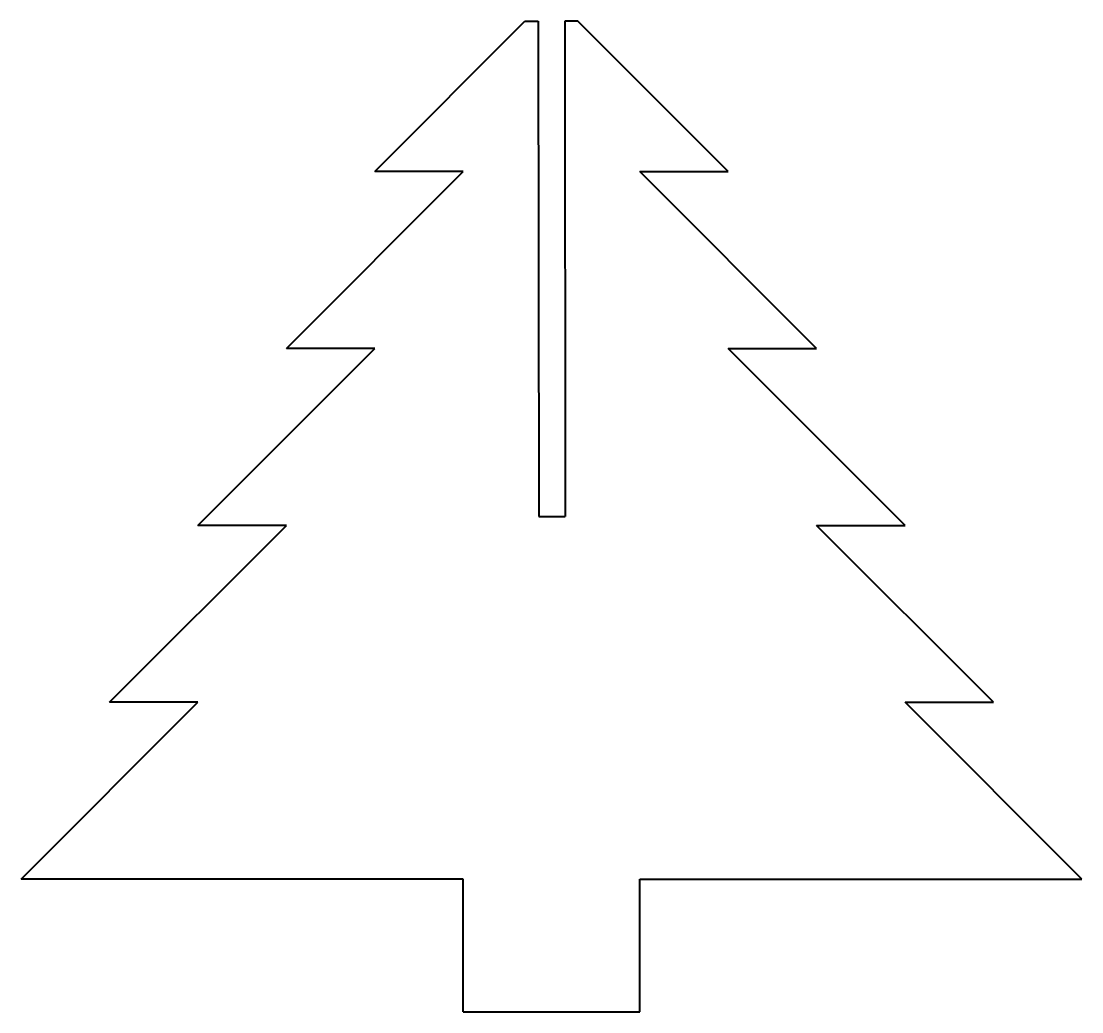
# Model space of a CAD drawing. Header units: millimetres. Extents: x -60 to 60, y 0 to 112.
import ezdxf

# ---------------------------------------------------------------- set-up
doc = ezdxf.new("R2010")
doc.units = ezdxf.units.MM
doc.layers.add('Visible', color=7, linetype='Continuous', lineweight=40)

msp = doc.modelspace()

# ---------------------------------------------------------------- linework, layer by layer
at = {"layer": 'Visible'}
for p, q in [((-20.09, 95.01), (-3.09, 112.01)), ((-3.09, 112.01), (-1.59, 112.02)), ((-1.59, 112.02), (-1.54, 56.02)), ((2.91, 112.01), (1.41, 112.02)), ((1.41, 112.02), (1.46, 56.02)), ((19.91, 95.01), (2.91, 112.01)), ((-30.09, 75.01), (-10.09, 95.01)), ((-10.09, 95.01), (-20.09, 95.01)), ((29.91, 75.01), (9.91, 95.01)), ((9.91, 95.01), (19.91, 95.01)), ((-40.09, 55.01), (-20.09, 75.01)), ((-20.09, 75.01), (-30.09, 75.01)), ((39.91, 55.01), (19.91, 75.01)), ((19.91, 75.01), (29.91, 75.01)), ((-1.54, 56.02), (1.46, 56.02)), ((-50.09, 35.01), (-30.09, 55.01)), ((-30.09, 55.01), (-40.09, 55.01)), ((49.91, 35.01), (29.91, 55.01)), ((29.91, 55.01), (39.91, 55.01)), ((-60.09, 15.01), (-40.09, 35.01)), ((-40.09, 35.01), (-50.09, 35.01)), ((59.91, 15.01), (39.91, 35.01)), ((39.91, 35.01), (49.91, 35.01)), ((-10.09, 15.01), (-60.09, 15.01)), ((-10.09, 0.01), (-10.09, 15.01)), ((9.91, 0.01), (9.91, 15.01)), ((9.91, 15.01), (59.91, 15.01)), ((-10.09, 0.01), (9.91, 0.01))]:
    msp.add_line(p, q, dxfattribs=at)

doc.saveas('drawing.dxf')
